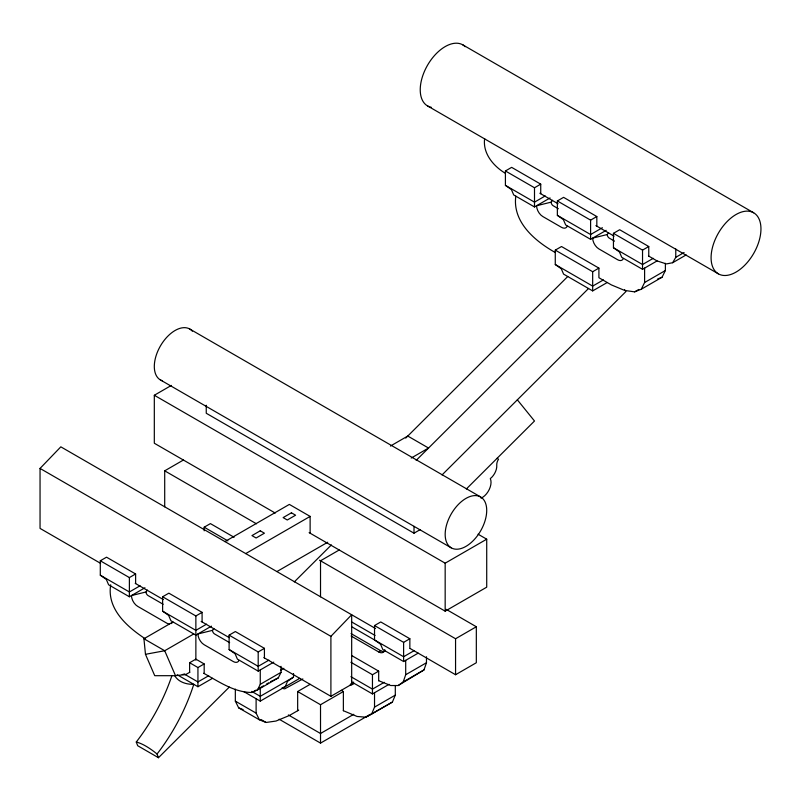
<?xml version="1.0" encoding="UTF-8"?>
<svg xmlns="http://www.w3.org/2000/svg" width="801" height="801" viewBox="0 0 801 801"><rect width="100%" height="100%" fill="white"/><g stroke="black" fill="none" stroke-linecap="round" stroke-linejoin="round"><path stroke-width="1.2" d="M378.603 680.69L390.738 685.526L398.217 685.526L403.203 681.931L405.696 674.732L405.696 660.344M398.217 685.526L423.979 669.936L426.472 662.737L426.472 656.74M343.309 710.677L357.076 716.474L365.807 717.195L371.624 714.071L374.528 707.123L374.528 692.725M371.624 714.071L392.4 702.077L395.304 695.128L395.304 685.526M203.704 673.261C218.753 681.541 234.122 692.454 251.955 692.485L257.501 689.921L260.265 684.324L260.265 669.936M257.501 689.921L278.277 677.926L281.041 672.329L281.041 666.332M603.393 279.919L592.67 286.107L555.273 264.52L555.273 250.122L561.511 246.528L598.908 268.115L598.908 277.717L611.373 284.906L624.66 290.433L634.632 291.864L641.281 289.231L644.605 282.513L644.605 268.115M641.281 289.231L662.057 277.236L665.381 270.518L665.381 263.319M648.49 255.96L657.07 260.926L666.422 263.919L672.66 262.718L675.774 257.321L675.774 248.981M169.161 623.989A8.811 5.086 60 0 1 166.778 623.158L137.692 606.367A8.811 5.086 60 0 1 131.464 595.574L146.002 591.969L147.384 590.107M239.018 660.424A8.811 5.086 60 0 1 233.261 661.536L204.175 644.745A8.811 5.086 60 0 1 197.937 633.951L212.485 630.357L213.867 628.485M567.268 226.222A8.811 5.086 60 0 1 561.511 227.334L542.808 216.54A8.811 5.086 60 0 1 536.58 205.747L551.118 202.152L552.51 200.28M623.358 258.603A8.811 5.086 60 0 1 617.601 259.724L598.908 248.931A8.811 5.086 60 0 1 592.67 238.127L607.218 234.533L608.6 232.67M100.596 563.353L40.05 528.4L40.05 468.425L60.826 446.838L375.539 628.535M330.903 696.319L330.903 636.344L351.679 614.757L351.679 684.324L330.903 696.319L263.869 657.621M405.727 438.087L567.739 276.515M294.327 581.886L331.384 544.93M416.18 460.375L588.515 288.51M171.885 675.754A135.369 78.158 -60 0 1 136.27 742.026L137.692 745.721L158.468 757.716L229.306 687.068M442.062 474.913L625.911 291.564L624.53 289.622M466.362 488.96L534.497 421.006L517.346 399.829M545.221 195.955L534.497 202.152L505.411 185.351L505.411 170.963L511.649 167.359L540.735 184.16L540.735 193.752M275.234 513.051L154.313 443.243L154.313 395.263L171.364 385.421M505.411 170.963L534.497 187.754L540.735 184.16M505.411 185.351L511.428 189.617L513.721 194.953L534.497 206.948L550.077 197.947M602.392 227.724L590.597 234.533L557.356 215.339L557.356 200.951L563.584 197.346L596.825 216.54L596.825 226.132M557.356 200.951L590.597 220.135L596.825 216.54M164.706 506.813L164.706 470.828L183.399 460.034M557.356 215.339L563.363 219.604L565.666 224.941L590.597 239.329L606.177 230.338M653.256 258.333L642.532 264.52L613.446 247.729L613.446 233.331L619.674 229.737L648.76 246.528L648.76 256.12M555.273 250.122L592.67 271.719L598.908 268.115M140.105 585.781L129.382 591.969L100.295 575.178L100.295 560.78L106.533 557.186L135.619 573.977L135.619 583.579M613.446 233.331L642.532 250.122L648.76 246.528M555.273 264.52L561.291 268.786L563.584 274.112L592.67 290.903L607.218 282.513M613.446 247.729L619.463 251.985L621.756 257.321L642.532 269.316L657.07 260.926M204.175 530.803L204.175 527.198L210.403 523.604L234.102 537.281M675.774 257.321L684.084 252.525M672.66 262.718L686.157 254.928M100.295 560.78L129.382 577.581L135.619 573.977M644.605 282.513L665.381 270.518M634.632 291.864L638.787 289.471M100.295 575.178L106.313 579.443L108.606 584.77L129.382 596.765L144.961 587.774M224.931 541.606L289.351 504.41L310.127 516.405L310.127 533.196M390.447 446.047L407.769 436.044L428.545 448.039L411.223 458.042M206.588 624.159L195.865 630.357L162.623 611.163L162.623 596.765L168.861 593.171L202.092 612.365L202.092 621.956M245.697 553.601L310.127 516.405M189.807 672.229L185.892 674.492L175.509 675.694L154.733 675.694L145.472 654.307L143.93 638.747L172.936 621.997M162.623 596.765L195.865 615.959L202.092 612.365M276.916 571.564L327.719 542.237M193.712 633.991L164.706 650.742L145.472 654.307M339.213 549.987L320.52 560.78L320.52 596.765M211.444 626.152L195.865 635.153L170.933 620.755L168.641 615.418L162.623 611.163M268.916 660.144L258.192 666.332L229.106 649.541L229.106 635.153L235.334 631.548L264.42 648.339L264.42 657.941M189.627 672.329L189.627 662.737L195.865 659.143L204.175 663.939L204.175 673.531M206.247 405.236L206.247 413.256L414.007 533.196L420.235 529.601M189.627 662.737L197.937 667.533L204.175 663.939M208.661 675.744L197.937 681.931L184.05 673.911M177.171 674.732L197.937 686.727L212.485 678.327M229.106 635.153L258.192 651.944L264.42 648.339M229.106 649.541L235.114 653.806L237.416 659.143L258.192 671.138L273.772 662.137M154.313 395.263L445.166 563.183L486.718 539.193L486.718 587.173L445.166 611.163L309.126 532.625M280.64 670.167L283.854 668.314M260.265 684.324L281.041 672.329M251.955 692.485L256.11 690.082M258.192 688.89L263.379 685.886M266.503 684.084L268.575 682.893M270.658 681.691L272.73 680.49M418.162 653.145L403.614 661.536L382.838 649.541L380.545 644.214L374.528 639.949L374.528 625.551L380.765 621.956L409.852 638.747L409.852 648.349M293.506 673.531L293.506 677.135L260.265 696.319L251.724 691.393M243.644 691.523L260.265 701.125L299.744 678.337M302.858 678.928L284.886 688.76A8.811 5.086 -60 0 1 282.092 687.719M297.662 710.717L297.662 691.523L310.127 684.334M351.108 636.024L378.683 651.944L380.765 650.742A8.811 5.086 60 0 0 385.171 651.183M374.528 625.551L403.614 642.352L409.852 638.747M298.703 710.117L289.351 715.513L276.055 721.03L266.082 722.472L259.434 719.829L238.658 707.844L235.334 701.125L235.334 689.13M297.662 691.523L320.52 704.72L343.369 691.523L343.369 710.717M350.908 662.297L372.455 674.732L378.683 671.138L378.683 680.73M414.337 650.552L403.614 656.74L351.539 626.672M319.519 560.209L455.559 638.747L476.325 626.752L476.325 662.737L455.559 674.732L410.142 648.51M384.25 682.322L372.455 689.13L350.908 676.685M351.489 680.55L351.679 681.931L372.455 693.926L389.076 684.324M405.696 674.732L426.472 662.737M403.203 681.931L423.979 669.936M353.752 714.312L320.52 733.506L288.35 714.933M374.528 707.123L395.304 695.128M279.138 719.218L320.52 743.108L370.372 714.312M365.807 717.195L392.4 702.077M293.506 677.135L287.499 681.391L285.196 686.727L283.324 687.438M273.842 679.979L278.277 677.926M657.631 278.988L662.057 277.236M182.227 674.492L185.892 674.492M238.658 707.844L243.093 709.596M462.798 44.856L753.651 212.776A35.254 20.355 -60 0 1 742.477 267.394A35.254 20.355 -60 0 1 711.939 249.762A35.254 20.355 -60 0 1 753.651 212.776M427.534 105.922L718.387 273.842M505.481 173.396C493.516 166.207 482.602 153.482 484.635 138.633M539.834 193.231L558.077 203.764M595.894 225.602L614.137 236.135M558.387 208.741L553.201 205.747A2.934 1.692 60 0 1 551.118 202.152M614.487 241.131L609.291 238.127A2.934 1.692 60 0 1 607.218 234.533M555.273 252.525C534.998 241.091 512.31 222.047 515.804 196.155M189.777 329.031L480.63 496.96A29.377 16.961 -60 0 1 471.318 542.467A29.377 16.961 -60 0 1 445.877 527.779A29.377 16.961 -60 0 1 480.63 496.96M478.067 534.197L486.718 539.193M160.4 379.924L451.253 547.844M446.097 609.301L476.325 626.752M164.706 470.828L256.47 523.814M204.175 527.198L227.874 540.885M351.479 621.836L375.068 635.463M351.058 633.591L380.765 650.742M40.05 468.425L330.903 636.344M351.759 655.588L378.683 671.138M341.286 690.322L343.369 691.523M135.199 583.338L163.314 599.569M201.151 621.416L229.266 637.646M163.164 604.274L148.085 595.574A2.934 1.692 60 0 1 146.002 591.969M229.647 642.662L214.558 633.951A2.934 1.692 60 0 1 212.485 630.357M143.93 638.747L164.706 650.742L175.509 675.694M235.334 701.125L256.11 713.12L259.434 719.829M260.886 719.478L266.082 722.472M497.101 458.302L498.532 459.213A7.099 4.095 -60 0 0 496.76 465.191A11.014 6.358 -60 0 1 490.282 478.618A12.456 7.189 -60 0 1 489.281 489.421A12.456 7.189 -60 0 1 481.061 498.152M145.311 638.828C127.169 626.893 106.673 608.94 110.688 584.77M174.838 675.924C178.763 682.272 186.703 684.545 193.782 684.324A135.369 78.158 -60 0 1 157.046 754.021L158.468 757.716M642.532 250.122L642.532 269.316M592.67 271.719L592.67 290.903M590.597 220.135L590.597 239.329M534.497 187.754L534.497 206.948M455.559 638.747L455.559 674.732M445.166 563.183L445.166 611.163M414.007 526.327L414.007 533.196M403.614 642.352L403.614 661.536M372.455 674.732L372.455 693.926M320.52 704.72L320.52 743.108M260.265 687.929L260.265 701.125M258.192 651.944L258.192 671.138M256.11 698.722L256.11 713.12M197.937 667.533L197.937 686.727M195.865 615.959L195.865 660.194M129.382 577.581L129.382 596.765M431.318 107.324A35.254 20.355 -60 0 1 427.113 65.962A35.254 20.355 -60 0 1 465.191 46.678M136.27 742.026A38.198 13.186 45.1 0 1 157.046 754.021M162.443 380.815A29.377 16.961 -60 0 1 160.891 345.161A29.377 16.961 -60 0 1 192.37 331.183M384.8 649.681A8.811 5.086 60 0 1 378.683 651.944M354.012 683.563A8.811 5.086 60 0 1 350.818 683.694M353.631 682.062A8.811 5.086 60 0 1 349.907 685.155M172.535 622.037A8.811 5.086 60 0 1 171.184 623.589M260.265 530.803L251.955 535.599L256.11 537.992L264.42 533.196L260.265 530.803M291.434 512.81L283.123 517.606L287.279 519.999L295.589 515.203L291.434 512.81"/></g></svg>
